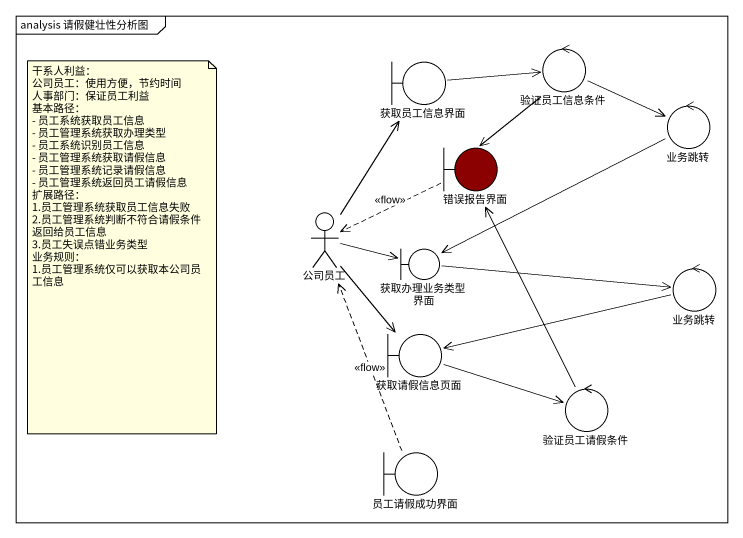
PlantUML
@startuml
mainframe analysis 请假健壮性分析图
boundary 获取员工信息界面
control 验证员工信息条件
control 业务跳转
boundary 错误报告界面 #8B0000
actor 公司员工
boundary 获取办理业务类型界面
control "业务跳转" as 业务跳转_2
boundary 获取请假信息页面
control 验证员工请假条件
boundary 员工请假成功界面
获取员工信息界面 -right-> 验证员工信息条件
验证员工信息条件 -right-> 业务跳转
验证员工信息条件 --> 错误报告界面
业务跳转 -left-> 获取办理业务类型界面
错误报告界面 .left.> 公司员工 : <<flow>>
公司员工 -up-> 获取员工信息界面
公司员工 -right-> 获取办理业务类型界面
公司员工 --> 获取请假信息页面
获取办理业务类型界面 -right-> 业务跳转_2
业务跳转_2 -left-> 获取请假信息页面
获取请假信息页面 -right-> 验证员工请假条件
验证员工请假条件 -up-> 错误报告界面
员工请假成功界面 .up.> 公司员工 : <<flow>>
note as N1
  干系人利益：
  公司员工：使用方便，节约时间
  人事部门：保证员工利益
  基本路径：
  - 员工系统获取员工信息
  - 员工管理系统获取办理类型
  - 员工系统识别员工信息
  - 员工管理系统获取请假信息
  - 员工管理系统记录请假信息
  - 员工管理系统返回员工请假信息
  扩展路径：
  1.员工管理系统获取员工信息失败
  2.员工管理系统判断不符合请假条件返回给员工信息
  3.员工失误点错业务类型
  业务规则：
  1.员工管理系统仅可以获取本公司员工信息
end note
@enduml
